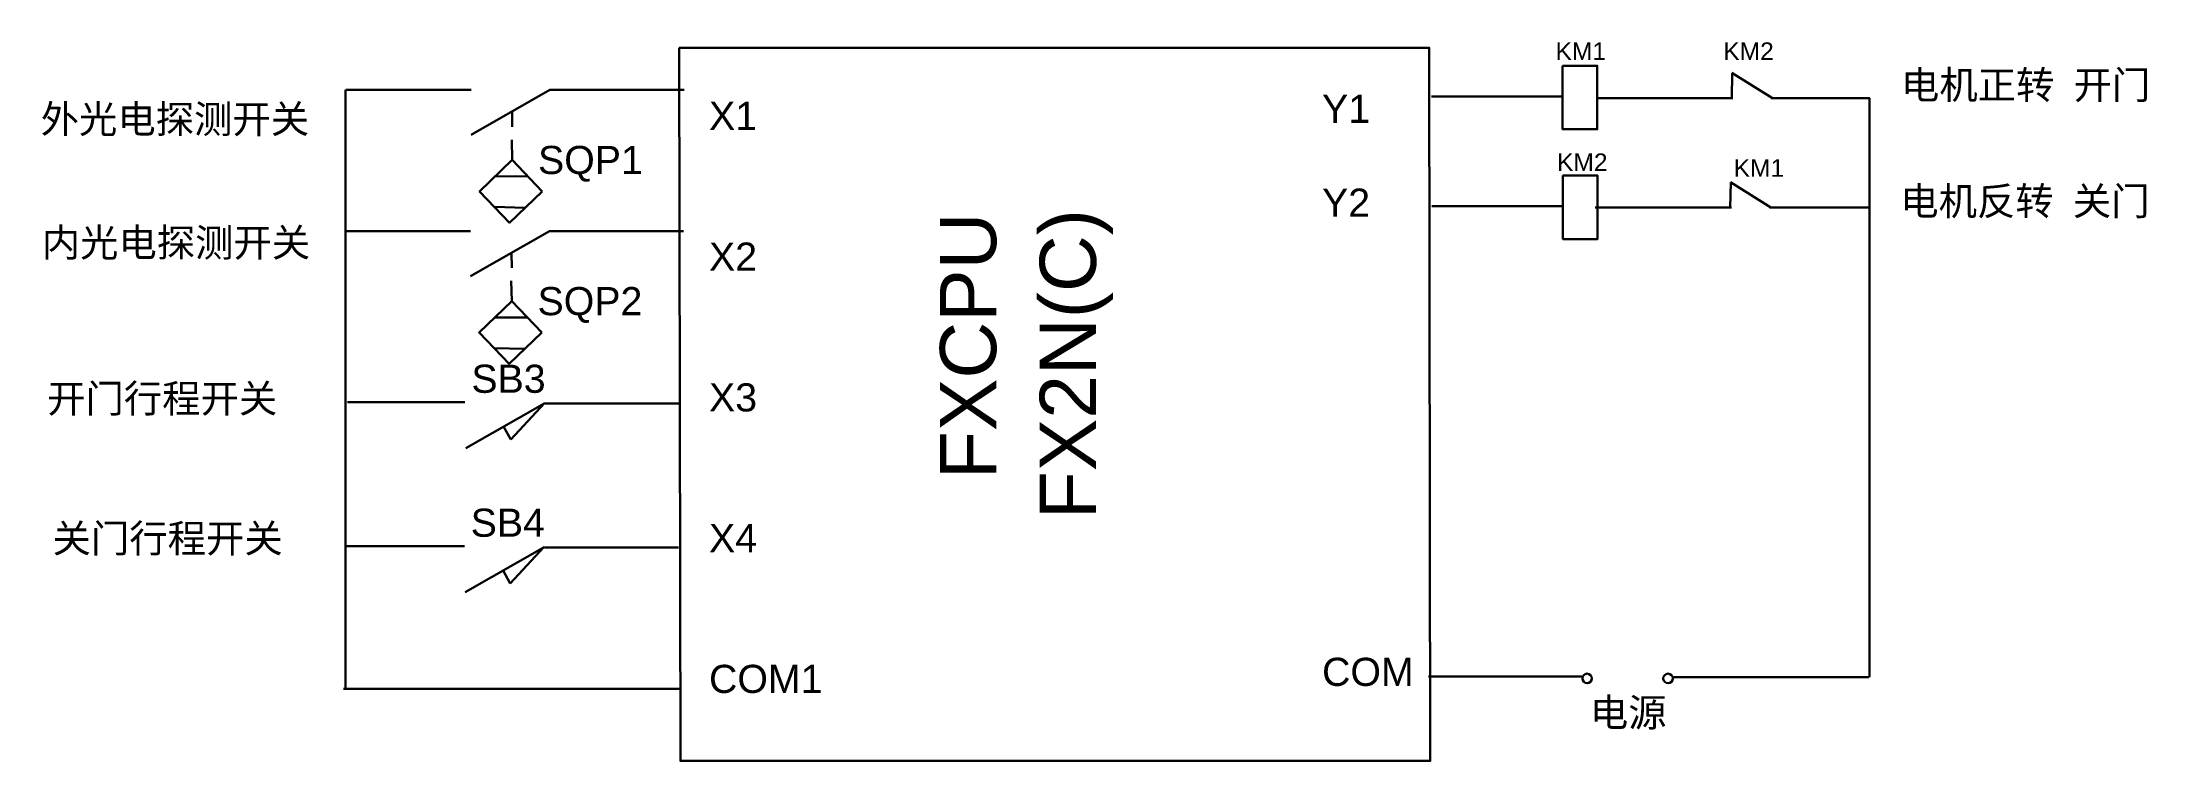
# Model space of a CAD drawing. Header units: millimetres. Extents: x 2328 to 2627, y 2039 to 2141.
import ezdxf

# ---------------------------------------------------------------- set-up
doc = ezdxf.new("R2010")
doc.units = ezdxf.units.MM
doc.layers.add('图层1', color=7, linetype='Continuous', lineweight=30)
doc.styles.get("Standard").update_dxf_attribs({"font": 'arial.ttf'})
doc.styles.add('样式 1', font='arial.ttf', dxfattribs={"height": 4})
doc.styles.add('样式 2', font='arial.ttf', dxfattribs={"height": 8})

msp = doc.modelspace()

# ---------------------------------------------------------------- linework, layer by layer
at = {"layer": '图层1'}
for p, q in [((2568.24, 2136.39), (2568.16, 2132.83)), ((2573.94, 2132.83), (2568.19, 2136.42)), ((2370.96, 2133.99), (2370.96, 2048.9)), ((2388.84, 2133.99), (2371.03, 2133.99)), ((2400.04, 2133.99), (2388.84, 2127.59)), ((2419.13, 2133.99), (2400.04, 2133.99)), ((2525.44, 2133.07), (2543.87, 2133.07)), ((2548.95, 2132.83), (2568.31, 2132.83)), ((2573.76, 2132.83), (2587.82, 2132.83)), ((2587.76, 2132.84), (2587.76, 2050.54)), ((2394.68, 2128.76), (2394.66, 2130.92)), ((2394.68, 2124.04), (2394.63, 2126.92)), ((2392.28, 2121.73), (2396.93, 2121.7)), ((2568.03, 2120.84), (2567.95, 2117.28)), ((2573.73, 2117.28), (2567.98, 2120.87)), ((2392.18, 2117.36), (2396.52, 2117.24)), ((2525.49, 2117.46), (2543.92, 2117.46)), ((2548.74, 2117.28), (2568.11, 2117.28)), ((2573.55, 2117.28), (2587.61, 2117.28)), ((2388.77, 2113.93), (2370.96, 2113.93)), ((2399.97, 2113.93), (2388.77, 2107.53)), ((2419.07, 2113.93), (2399.97, 2113.93)), ((2394.61, 2108.7), (2394.59, 2110.86)), ((2394.62, 2103.98), (2394.56, 2106.86)), ((2392.21, 2101.67), (2396.86, 2101.64)), ((2392.12, 2097.3), (2396.45, 2097.18)), ((2387.97, 2089.6), (2371.25, 2089.6)), ((2399.31, 2089.47), (2388.1, 2083.07)), ((2394.51, 2084.32), (2399.29, 2089.46)), ((2418.45, 2089.45), (2399.36, 2089.45)), ((2393.47, 2086.16), (2394.51, 2084.32)), ((2387.88, 2069.15), (2371.16, 2069.15)), ((2399.22, 2069.01), (2388.01, 2062.62)), ((2394.41, 2063.86), (2399.2, 2069)), ((2418.36, 2068.99), (2399.27, 2068.99)), ((2393.38, 2065.71), (2394.41, 2063.86)), ((2370.69, 2048.9), (2418.45, 2048.9)), ((2546.82, 2050.63), (2525.03, 2050.63)), ((2587.67, 2050.54), (2559.87, 2050.54))]:
    msp.add_line(p, q, dxfattribs=at)
for points in [[(2418.45, 2139.98), (2525.12, 2139.98), (2525.28, 2038.64), (2418.61, 2038.64)], [(2544.1, 2137.42), (2549.03, 2137.42), (2549.03, 2128.41), (2544.1, 2128.41)], [(2398.96, 2119.58), (2394.32, 2115.13), (2390.05, 2119.58), (2394.68, 2124.04)], [(2544.15, 2121.82), (2549.08, 2121.82), (2549.08, 2112.8), (2544.15, 2112.8)], [(2398.89, 2099.52), (2394.25, 2095.07), (2389.98, 2099.52), (2394.62, 2103.98)]]:
    msp.add_lwpolyline(points, close=True, dxfattribs=at)
for centre in [(2547.58, 2050.37), (2559.09, 2050.37)]:
    msp.add_circle(centre, 0.671, dxfattribs=at)

# ---------------------------------------------------------------- texts
at = {"layer": '图层1', "style": '样式 2'}
for s, p in [('FXCPU', (2463.53, 2078.69)), (' FX2N(C)', (2477.72, 2069.88))]:
    msp.add_text(s, height=8, rotation=90, dxfattribs=at).set_placement(p)
at = {"layer": '图层1', "char_height": 2.5, "attachment_point": 1}
for s, insert in [('KM1', (2543.09, 2140.75)), ('KM2', (2566.95, 2140.75)), ('KM2', (2543.31, 2124.97)), ('KM1', (2568.43, 2124.15))]:
    msp.add_mtext_dynamic_manual_height_columns(s, width=11.5187, gutter_width=12.5, heights=[0], dxfattribs=dict(at, insert=insert))
at = {"layer": '图层1', "char_height": 4, "attachment_point": 1, "style": '样式 1'}
for s, width, gutter_width, insert in [('{\\fSimSun|b0|i0|c134|p2;电机正转 开门}', 40.8136, 20, (2592.23, 2136.7)), ('{\\fSimSun|b0|i0|c134|p2;外光电探测开关}', 53.5084, 20, (2327.61, 2131.86)), ('X1\\P\\P\\PX2\\P\\P\\PX3\\P\\P\\PX4\\P\\P\\PCOM1', 288.9494, 12.5, (2422.68, 2132.31)), ('\\PY1\\P\\PY2\\P\\P\\P\\P\\P\\P\\P\\P\\P\\PCOM', 14.1501, 12.5, (2509.88, 2139.98)), ('SQP1', 19.9963, 40, (2398.36, 2126.04)), ('{\\fSimSun|b0|i0|c134|p2;电机反转 关门}', 41.9718, 20, (2592.13, 2120.19)), ('{\\fSimSun|b0|i0|c134|p2;内光电探测开关}', 53.5084, 20, (2327.76, 2114.3)), ('SQP2', 19.9963, 40, (2398.29, 2105.98)), ('SB3', 19.9963, 40, (2388.88, 2094.95)), ('{\\fSimSun|b0|i0|c134|p2;开门行程开关}', 53.5084, 20, (2328.53, 2092.14)), ('{\\fSimSun|b0|i0|c134|p2;关门行程开关}', 53.5084, 20, (2329.3, 2072.26)), ('SB4', 19.9963, 40, (2388.78, 2074.49)), ('{\\fSimSun|b0|i0|c134|p2;电源}', 26.5135, 40, (2547.98, 2047.52))]:
    msp.add_mtext_dynamic_manual_height_columns(s, width=width, gutter_width=gutter_width, heights=[0], dxfattribs=dict(at, insert=insert))

doc.saveas('drawing.dxf')
